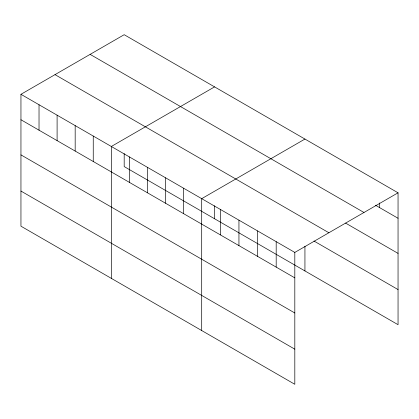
<?xml version="1.0" encoding="UTF-8"?>
<svg xmlns="http://www.w3.org/2000/svg" width="419" height="419" viewBox="0 0 419 419"><rect width="100%" height="100%" fill="white"/><g stroke="black" fill="none" stroke-linecap="round" stroke-linejoin="round"><path stroke-width="0.63" d="M20.95 94.306L294.814 252.421L294.814 384.296L20.95 226.187L20.95 94.306L124.186 34.704L398.05 192.813L398.05 324.694L124.186 166.579L124.186 153.574M214.565 86.88L111.323 146.482L111.323 278.363M304.938 139.056L201.696 198.664L201.696 330.539M294.814 252.421L398.05 192.813M375.476 205.231L398.05 218.268M90.122 54.37L363.98 212.485M345.57 223.086L398.05 253.385M55.02 74.64L328.878 232.749M313.967 241.025L398.05 289.571M20.95 119.755L294.814 277.87M20.95 154.878L294.814 312.993M20.95 191.064L294.814 349.174M379.425 202.948L379.425 207.515M304.938 246.22L304.938 270.936M276.189 241.669L276.189 267.118M257.565 230.916L257.565 256.365M238.945 220.164L238.945 245.618M220.321 209.411L220.321 234.865M214.565 205.75L214.565 218.755M183.622 188.225L183.622 213.674M165.547 177.792L165.547 203.241M147.472 167.354L147.472 192.808M129.398 156.921L129.398 182.37M93.248 136.049L93.248 161.498M75.174 125.616L75.174 151.065M57.099 115.178L57.099 140.627M39.025 104.745L39.025 130.194"/></g></svg>
